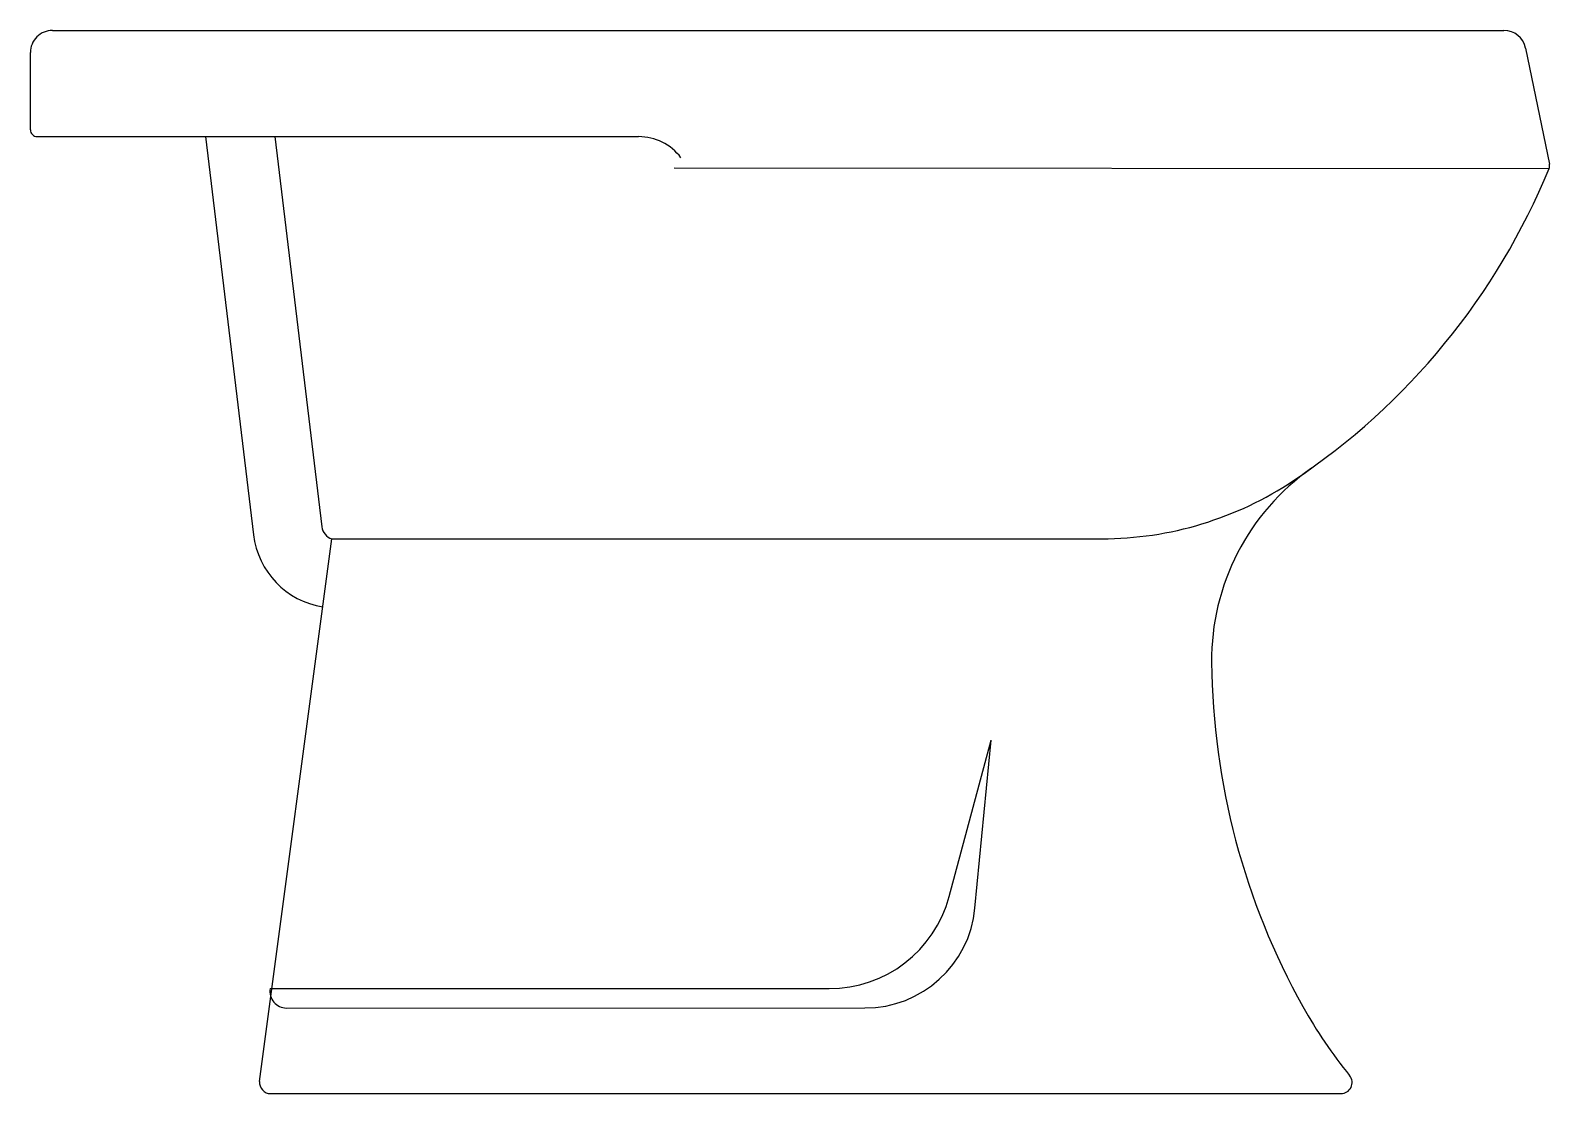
# Model space of a CAD drawing. Extents: x -951.368 to -950.818, y 951.978 to 952.363.
import ezdxf

# ---------------------------------------------------------------- set-up
doc = ezdxf.new("R2010")
doc.units = 0
doc.header["$LTSCALE"] = 0.28
doc.header["$MEASUREMENT"] = 0
doc.linetypes.add('CONTINU', pattern=[0])
doc.layers.get('0').update_dxf_attribs({"linetype": 'CONTINUOUS'})

msp = doc.modelspace()

# ---------------------------------------------------------------- linework, layer by layer
at = {"linetype": 'CONTINU'}
for points in [[(-951.35951, 952.36319, 0.414219), (-951.36751, 952.35519)], [(-950.82619, 952.35679, 0.357141), (-950.83405, 952.36319)], [(-951.36751, 952.32722, 0.415882), (-951.365, 952.32471)], [(-951.13198, 952.31707, 0.235011), (-951.14733, 952.32471)], [(-950.8177, 952.31321, 0.153142), (-950.81756, 952.3147)], [(-950.91024, 952.20017, 0.149517), (-950.8177, 952.31321)], [(-950.90372, 952.20467, 0.247112), (-950.93988, 952.13435)], [(-950.97967, 952.17911, 0.148298), (-950.91024, 952.20017)], [(-951.26204, 952.18345, 0.302105), (-951.25834, 952.17911)], [(-951.28672, 952.18054, 0.335749), (-951.26163, 952.15444)], [(-950.93988, 952.13435, 0.125362), (-950.90682, 952.00969)], [(-951.07834, 952.0162, 0.339784), (-951.03486, 952.0496)], [(-951.06536, 952.0092, 0.386451), (-951.02554, 952.04537)], [(-951.2807, 952.0162, 0.466319), (-951.27482, 952.00919)], [(-950.90682, 952.00969, 0.043516), (-950.8899, 951.98471)], [(-950.89301, 951.97819, 0.631298), (-950.8899, 951.98471)], [(-951.28451, 951.98264, 0.447355), (-951.28053, 951.97819)]]:
    msp.add_lwpolyline(points, format="xyb", dxfattribs=at)
for points in [[(-951.35951, 952.36319), (-950.83405, 952.36319)], [(-951.36751, 952.32722), (-951.36751, 952.35519)], [(-950.82619, 952.35679), (-950.81756, 952.3147)], [(-951.365, 952.32471), (-951.14733, 952.32471)], [(-951.30409, 952.32471), (-951.28672, 952.18054)], [(-951.27905, 952.32471), (-951.26204, 952.18345)], [(-951.13439, 952.31342), (-950.8177, 952.31321)], [(-951.28451, 951.98264), (-951.25834, 952.17911)], [(-951.25834, 952.17911), (-950.97967, 952.17911)], [(-951.03486, 952.0496), (-951.0197, 952.1062)], [(-951.02554, 952.04537), (-951.0197, 952.1062)], [(-951.2807, 952.0162), (-951.07834, 952.0162)], [(-951.27482, 952.00919), (-951.06536, 952.0092)], [(-951.28053, 951.97819), (-950.89301, 951.97819)]]:
    msp.add_lwpolyline(points, dxfattribs=at)

doc.saveas('drawing.dxf')
